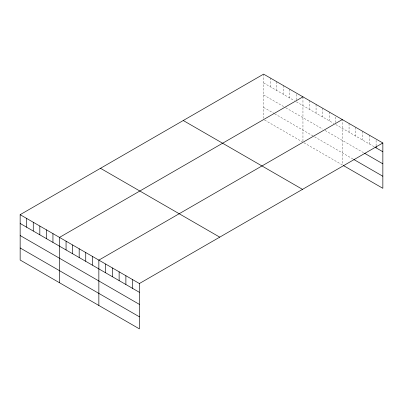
<?xml version="1.0" encoding="UTF-8"?>
<svg xmlns="http://www.w3.org/2000/svg" width="403" height="403" viewBox="0 0 403 403"><rect width="100%" height="100%" fill="white"/><g stroke="black" fill="none" stroke-linecap="round" stroke-linejoin="round"><path stroke-width="0.3" stroke-dasharray="2.02 1.51" d="M263.602 74.127L263.602 118.265M263.602 82.907L294.376 100.674M296.391 101.838L333.729 123.394M335.744 124.557L374.533 146.954M263.602 94.972L285.294 107.495M285.798 107.787L322.627 129.051M325.15 130.507L364.136 153.014M263.602 107.405L274.196 113.52M274.7 113.812L314.053 136.531M314.557 136.824L353.219 159.145M264.61 120.054L302.446 141.896M303.963 142.773L342.303 164.908L342.303 119.565M376.095 140.33L376.095 145.972M369.334 135.171L369.334 143.952M362.579 131.272L362.579 140.048M355.819 127.368L355.819 136.149M349.063 123.469L349.063 132.249M335.744 117.036L335.744 122.678M329.186 111.994L329.186 120.774M322.627 108.206L322.627 116.986M316.068 104.422L316.068 113.198M309.509 100.634L309.509 109.415M302.95 96.846L302.95 140.985M296.391 94.312L296.391 99.959M289.838 89.275L289.838 98.055M283.279 85.486L283.279 94.267M276.72 81.698L276.72 90.479M270.161 77.915L270.161 86.69"/><path stroke-width="0.6" d="M382.85 142.974L139.398 283.531L139.398 328.873L20.15 260.026L20.15 214.683L263.602 74.127L382.85 142.974L382.85 188.317L343.346 165.512M302.95 96.846L59.503 237.402L59.503 282.745M342.303 119.565L98.856 260.121L98.856 305.464M375.052 147.251L382.85 151.755M364.655 153.316L382.85 163.82M353.738 159.447L382.85 176.252M183.259 120.512L302.512 189.36M100.488 168.298L219.741 237.145M20.15 214.683L139.398 283.531M20.15 223.458L139.398 292.311M20.15 235.528L139.398 304.376M20.15 247.961L139.398 316.808M376.095 146.596L376.095 147.851M132.642 279.627L132.642 288.407M125.887 275.728L125.887 284.508M119.127 271.824L119.127 280.604M112.372 267.924L112.372 276.705M105.611 264.025L105.611 272.801M92.297 256.333L92.297 265.114M85.738 252.55L85.738 261.325M79.179 248.762L79.179 257.542M72.621 244.974L72.621 253.754M66.062 241.19L66.062 249.966M52.944 233.614L52.944 242.394M46.385 229.831L46.385 238.606M39.826 226.043L39.826 234.818M33.268 222.255L33.268 231.035M26.709 218.466L26.709 227.247"/></g></svg>
